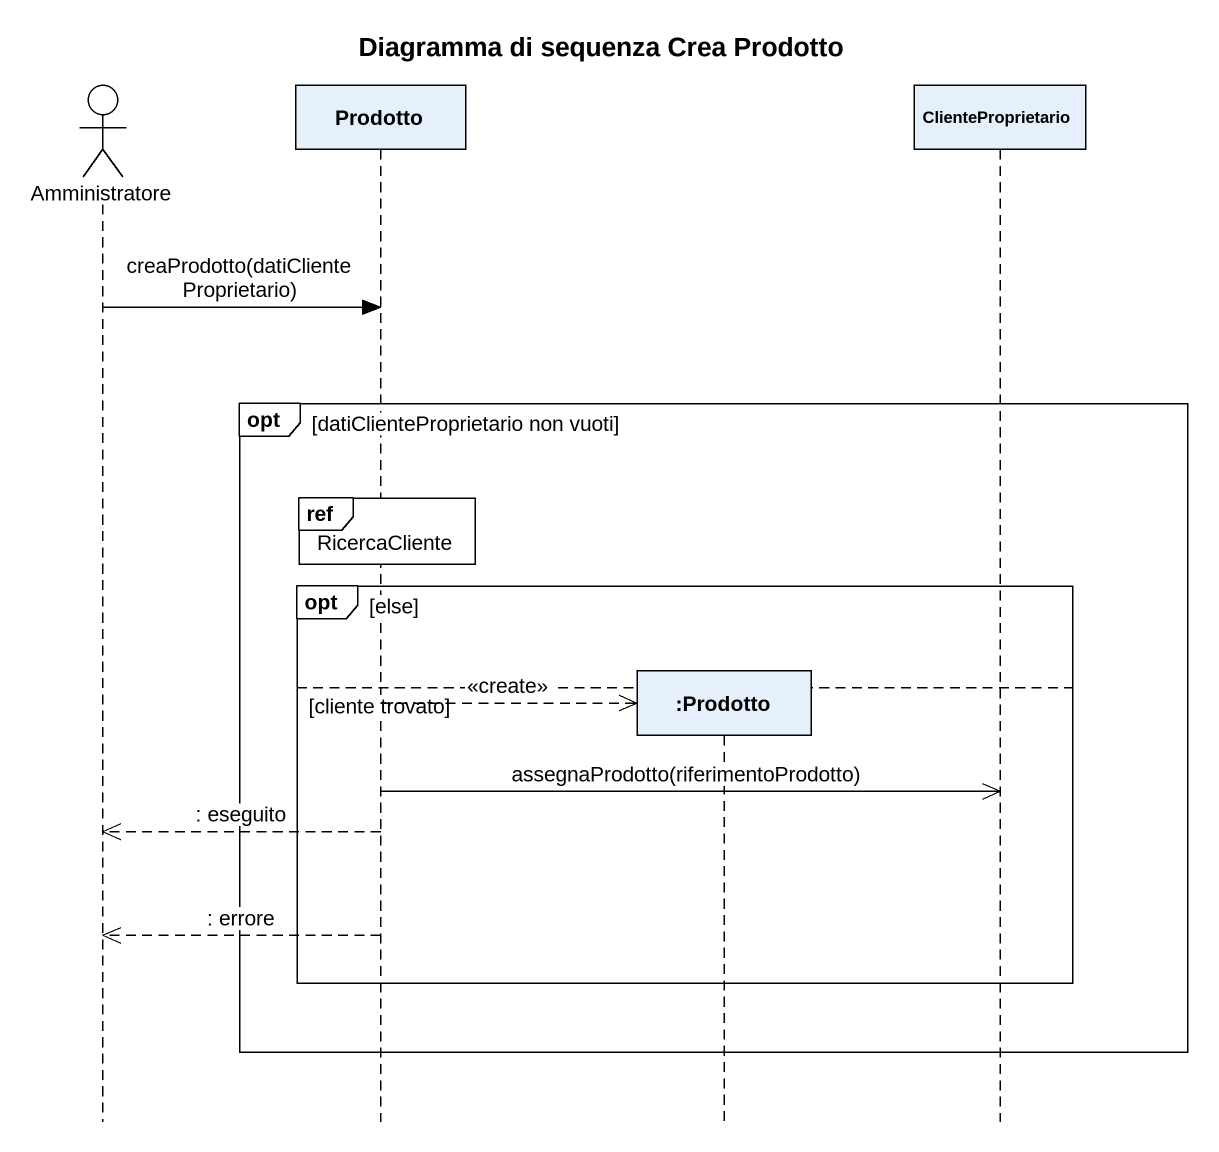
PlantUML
@startuml
title Diagramma di sequenza Crea Prodotto
hide footbox
actor Amministratore
participant Prodotto
participant ":Prodotto" as Prodotto_2
participant ClienteProprietario

Amministratore -> Prodotto : creaProdotto(datiClienteProprietario)
opt datiClienteProprietario non vuoti
  ref over Prodotto : RicercaCliente
  opt else
  else cliente trovato
    Prodotto -->> Prodotto_2 ** : <<create>>
    Prodotto ->> ClienteProprietario : assegnaProdotto(riferimentoProdotto)
    Prodotto -->> Amministratore : : eseguito
    Prodotto -->> Amministratore : : errore
  end
end
@enduml
